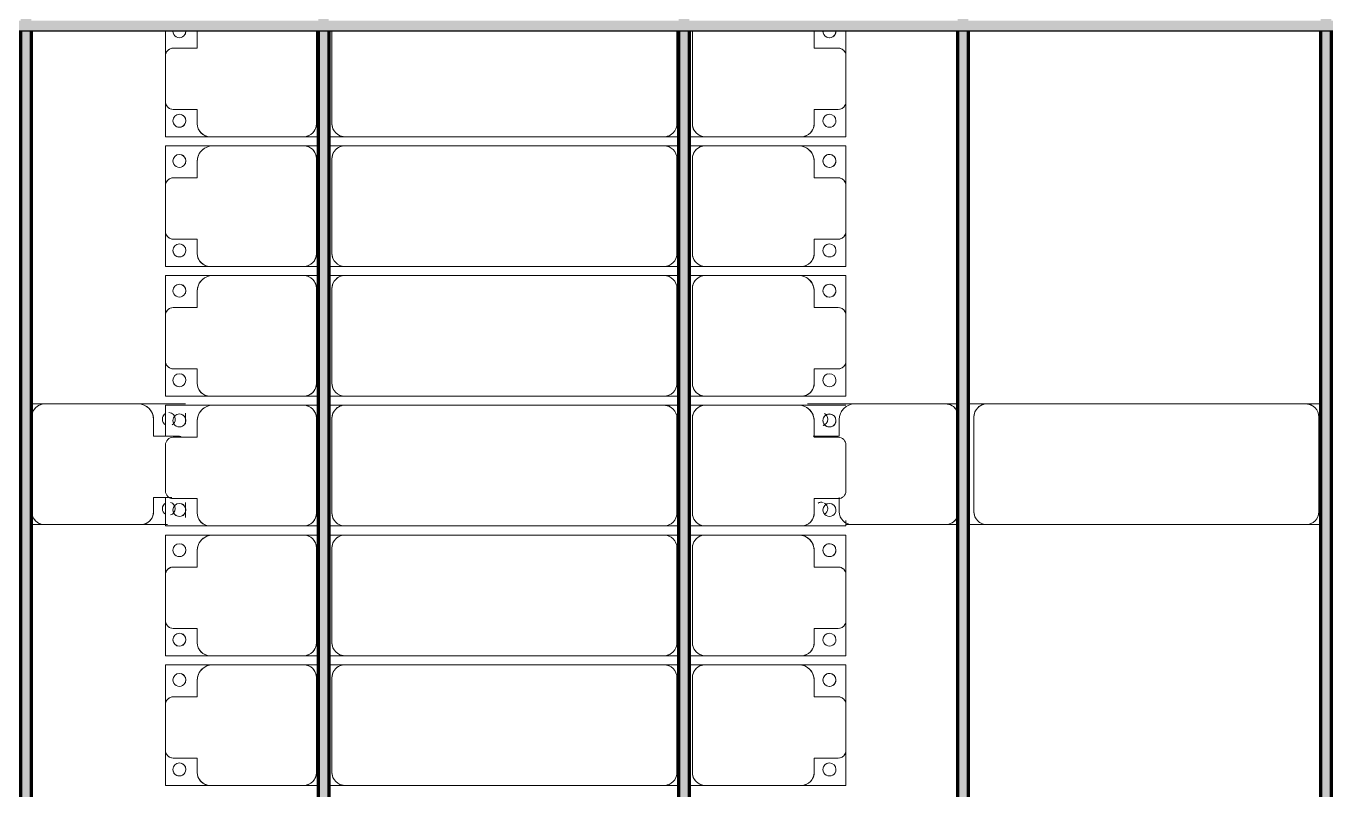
# Model space of a CAD drawing. Header units: millimetres. Extents: x -268744 to 115753, y -96240 to -10461.
# Drawn here: x -112759 to -107745, y -61571 to -58627 of the extents above; entities that cross this region are included whole.
import ezdxf

# ---------------------------------------------------------------- set-up
doc = ezdxf.new("R2010")
doc.units = ezdxf.units.MM
doc.layers.add('A-GENM', color=13, linetype='Continuous', lineweight=9)
doc.layers.add('S-BEAM', color=12, linetype='Continuous', lineweight=9)

# ---------------------------------------------------------------- blocks, each defined once
blk = doc.blocks.new('Dầm C52 - Hộp 40x60-V25-KHUNG KẾT CẤU BÈ PIN 1')
at = {"layer": 'S-BEAM', "lineweight": 25}
blk.add_hatch(color=4, dxfattribs=at).paths.add_polyline_path([(-145425.8, -20), (145811, -20), (145811, 20), (-145811, 20), (-145811, -20)])
at = {"layer": 'S-BEAM', "color": 4, "lineweight": 25}
blk.add_line((145811, -20), (-145811, -20), dxfattribs=at)
blk = doc.blocks.new('Dai phao do pin - DẢI PHAO ĐỠ PIN-V34-KHUNG KẾT CẤU BÈ PIN 1')
at = {"layer": 'A-GENM', "color": 7}
for p, q in [((68487.6, 241.6), (68539.7, 241.6)), ((68487.6, 241.6), (68539.7, 241.6)), ((68899.7, 241.6), (68539.7, 241.6)), ((68899.7, 241.6), (69082.2, 241.6)), ((69082.2, 241.6), (68899.7, 241.6)), ((69082.2, 205.8), (69082.2, 164.2)), ((69082.2, 164.2), (69082.2, 205.8)), ((68489.7, 191.6), (68489.7, -173.4)), ((68959.7, 118.2), (68959.7, 181.6)), ((69052.2, 118.2), (68959.7, 118.2)), ((68959.7, -173.4), (68959.7, -118.2)), ((68959.7, -118.2), (69030.6, -118.2)), ((69082.2, -137.5), (69082.2, -195.9)), ((69082.2, -195.9), (69082.2, -137.5)), ((68539.7, -223.4), (68487.6, -223.4)), ((68539.7, -223.4), (68487.6, -223.4)), ((68539.7, -223.4), (68909.7, -223.4)), ((69013.6, -223.4), (68909.7, -223.4)), ((68909.7, -223.4), (69013.6, -223.4))]:
    blk.add_line(p, q, dxfattribs=at)
for centre, radius, start, end in [((68539.7, 191.6), 50, 90, 180), ((68539.7, 191.6), 50, 105, 180), ((68899.7, 181.6), 60, 360, 90), ((68899.7, 181.6), 60, 360, 60), ((69018.6, 183.2), 25, 120, 180), ((69018.6, 183.2), 25, 120, 165), ((69018.6, 183.2), 25, 0, 90), ((69018.6, 183.2), 25, 0, 90), ((69018.6, 183.2), 25, 180, 240), ((69018.6, 183.2), 25, 180, 195), ((69018.6, 183.2), 25, 210, 240), ((69018.6, 183.2), 25, 300, 0), ((69018.6, 183.2), 25, 300, 0), ((69052.2, 88.2), 30, 60, 90), ((69018.6, -161.8), 25, 120, 180), ((69018.6, -161.8), 25, 120, 165), ((69018.6, -161.8), 25, 0, 75), ((69018.6, -161.8), 25, 0, 75), ((68539.7, -173.4), 50, 180, 270), ((68539.7, -173.4), 50, 180, 255), ((68909.7, -173.4), 50, 270, 360), ((68909.7, -173.4), 50, 285, 360), ((69018.6, -161.8), 25, 180, 240), ((69018.6, -161.8), 25, 180, 240), ((69018.6, -161.8), 25, 285, 0), ((69018.6, -161.8), 25, 285, 0)]:
    blk.add_arc(centre, radius, start, end, dxfattribs=at)
blk = doc.blocks.new('Dầm C52 - Dầm C52-102503-KHUNG KẾT CẤU BÈ PIN 1')
at = {"layer": 'S-BEAM', "lineweight": 140}
h = blk.add_hatch(color=1, dxfattribs=at)
h.paths.add_polyline_path([(-25480.9, 20), (-25480.9, -20), (-25440.9, -20), (-25440.9, 20)])
h.paths.add_polyline_path([(-25400.9, 20), (-25400.9, -20), (-19440.9, -20), (-19443, 20), (-24983.5, 20)])
h.paths.add_polyline_path([(-19400.9, 20), (-19400.9, -20), (-13440.9, -20), (-13440.9, 20), (-17596.2, 20)])
h.paths.add_polyline_path([(-13400.9, -20), (-7440.9, -20), (-7440.9, 20), (-13400.9, 20)])
h.paths.add_polyline_path([(-7400.9, -20), (-1440.9, -20), (-1440.9, 20), (-7400.9, 20)])
h.paths.add_polyline_path([(-1400.9, -20), (4559.1, -20), (4559.1, 20), (-1400.9, 20)])
h.paths.add_polyline_path([(4599.1, -20), (10559.1, -20), (10559.1, 20), (4599.1, 20)])
h.paths.add_polyline_path([(10599.1, 20), (10599.1, -20), (16559.1, -20), (16559.1, 20), (11952.8, 20)])
h.paths.add_polyline_path([(16599.1, -20), (22559.1, -20), (22559.1, 20), (16599.1, 20)])
h.paths.add_polyline_path([(22599.1, -20), (25259.1, -20), (25259.1, 20), (22599.1, 20)])
h.paths.add_polyline_path([(25299.1, -20), (25441.8, -20), (25441.8, 20), (25299.1, 20)])
at = {"layer": 'S-BEAM', "color": 1, "lineweight": 140}
for p, q in [((-19400.9, 20), (-13440.9, 20)), ((-13440.9, -20), (-19400.9, -20))]:
    blk.add_line(p, q, dxfattribs=at)
blk = doc.blocks.new('Dầm C52 - Dầm C52-102502-KHUNG KẾT CẤU BÈ PIN 1')
at = {"layer": 'S-BEAM', "lineweight": 140}
h = blk.add_hatch(color=1, dxfattribs=at)
h.paths.add_polyline_path([(-25480.9, 20), (-25480.9, -20), (-25440.9, -20), (-25440.9, 20)])
h.paths.add_polyline_path([(-25400.9, 20), (-25400.9, -20), (-19440.9, -20), (-19443, 20), (-24983.5, 20)])
h.paths.add_polyline_path([(-19400.9, 20), (-19400.9, -20), (-13440.9, -20), (-13440.9, 20), (-18981.3, 20)])
h.paths.add_polyline_path([(-13400.9, -20), (-7440.9, -20), (-7440.9, 20), (-13400.9, 20)])
h.paths.add_polyline_path([(-7400.9, -20), (-1440.9, -20), (-1440.9, 20), (-7400.9, 20)])
h.paths.add_polyline_path([(-1400.9, -20), (4559.1, -20), (4559.1, 20), (-1400.9, 20)])
h.paths.add_polyline_path([(4599.1, 20), (4599.1, -20), (10559.1, -20), (10559.1, 20), (5027.2, 20)])
h.paths.add_polyline_path([(10599.1, -20), (16559.1, -20), (16559.1, 20), (10599.1, 20)])
h.paths.add_polyline_path([(16599.1, 20), (16599.1, -20), (22559.1, -20), (22559.1, 20), (17031.5, 20)])
h.paths.add_polyline_path([(22599.1, -20), (25259.1, -20), (25259.1, 20), (22599.1, 20)])
h.paths.add_polyline_path([(25299.1, -20), (25480.9, -20), (25480.9, 20), (25299.1, 20)])
at = {"layer": 'S-BEAM', "color": 1, "lineweight": 140}
for p, q in [((-19400.9, 20), (-13440.9, 20)), ((-13440.9, -20), (-19400.9, -20))]:
    blk.add_line(p, q, dxfattribs=at)
blk = doc.blocks.new('Dai phao do pin - DẢI PHAO ĐỠ PIN-V59-KHUNG KẾT CẤU BÈ PIN 1')
at = {"layer": 'A-GENM', "color": 7}
for p, q in [((-1312.2, 241.6), (-1129.7, 241.6)), ((-1129.7, 241.6), (-1312.2, 241.6)), ((-779.7, 241.6), (-1129.7, 241.6)), ((-779.7, 241.6), (-732.4, 241.6)), ((-779.7, 241.6), (-732.4, 241.6)), ((-692.4, 241.6), (-620.3, 241.6)), ((-692.4, 241.6), (-620.3, 241.6)), ((610.3, 241.6), (-620.3, 241.6)), ((610.3, 241.6), (667.6, 241.6)), ((610.3, 241.6), (667.6, 241.6)), ((-1189.7, 181.6), (-1189.7, 118.2)), ((-670.3, 191.6), (-670.3, -173.4)), ((660.3, -173.4), (660.3, 191.6)), ((-1189.7, 118.2), (-1282.2, 118.2)), ((-1189.7, -119.2), (-1189.7, -173.4)), ((-1139.7, -223.4), (-1164.4, -223.4)), ((-1164.4, -223.4), (-1139.7, -223.4)), ((-1139.7, -223.4), (-779.7, -223.4)), ((-732.4, -223.4), (-779.7, -223.4)), ((-732.4, -223.4), (-779.7, -223.4)), ((-620.3, -223.4), (-692.4, -223.4)), ((-620.3, -223.4), (-692.4, -223.4)), ((-620.3, -223.4), (610.3, -223.4)), ((667.6, -223.4), (610.3, -223.4)), ((667.6, -223.4), (610.3, -223.4))]:
    blk.add_line(p, q, dxfattribs=at)
for centre, radius, start, end in [((-1258.6, 183.2), 25, 0, 60), ((-1258.6, 183.2), 25, 0, 60), ((-1129.7, 181.6), 60, 90, 180), ((-1129.7, 181.6), 60, 135, 150), ((-779.7, 191.6), 50, 30, 90), ((-779.7, 191.6), 50, 30, 75), ((-620.3, 191.6), 50, 90, 180), ((-620.3, 191.6), 50, 150, 180), ((-620.3, 191.6), 50, 105, 135), ((610.3, 191.6), 50, 360, 90), ((610.3, 191.6), 50, 60, 90), ((610.3, 191.6), 50, 15, 30), ((-1258.6, 183.2), 25, 285, 0), ((-1258.6, 183.2), 25, 285, 300), ((-1258.6, 183.2), 25, 330, 360), ((-1282.2, 88.2), 30, 90, 105), ((-1258.6, -161.8), 25, 75, 120), ((-1258.6, -161.8), 25, 90, 120), ((-1258.6, -161.8), 25, 0, 60), ((-1258.6, -161.8), 25, 0, 60), ((-1258.6, -161.8), 25, 300, 0), ((-1258.6, -161.8), 25, 300, 360), ((-1139.7, -173.4), 50, 180, 270), ((-779.7, -173.4), 50, 270, 330), ((-779.7, -173.4), 50, 285, 330), ((-620.3, -173.4), 50, 180, 270), ((-620.3, -173.4), 50, 180, 210), ((610.3, -173.4), 50, 270, 360), ((610.3, -173.4), 50, 330, 360), ((-1139.7, -173.4), 50, 240, 255), ((-620.3, -173.4), 50, 240, 270), ((610.3, -173.4), 50, 285, 300)]:
    blk.add_arc(centre, radius, start, end, dxfattribs=at)
blk = doc.blocks.new('Dải phao đi lại kèm đỡ invester - DẢI PHAO ĐI LẠI-V76-KHUNG KẾT CẤU BÈ PIN 1')
at = {"layer": 'A-GENM', "color": 7}
for p, q in [((38316.8, 1312.2), (38411.8, 1312.2)), ((38411.8, 1312.2), (38316.8, 1312.2)), ((38588.2, 1312.2), (38411.8, 1312.2)), ((38588.2, 1312.2), (38723.4, 1312.2)), ((38723.4, 1312.2), (38588.2, 1312.2)), ((38723.4, 1312.2), (38723.4, 1139.7)), ((38723.4, 1139.7), (38723.4, 1312.2)), ((38758.4, 1312.2), (38911.8, 1312.2)), ((38758.4, 1129.7), (38758.4, 1312.2)), ((38758.4, 1312.2), (38758.4, 1129.7)), ((38911.8, 1312.2), (38758.4, 1312.2)), ((39088.2, 1312.2), (38911.8, 1312.2)), ((39088.2, 1312.2), (39223.4, 1312.2)), ((39223.4, 1312.2), (39088.2, 1312.2)), ((39223.4, 1312.2), (39223.4, 1139.7)), ((39223.4, 1139.7), (39223.4, 1312.2)), ((39258.4, 1312.2), (39411.8, 1312.2)), ((39258.4, 1129.7), (39258.4, 1312.2)), ((39258.4, 1312.2), (39258.4, 1129.7)), ((39411.8, 1312.2), (39258.4, 1312.2)), ((39588.2, 1312.2), (39411.8, 1312.2)), ((39588.2, 1312.2), (39723.4, 1312.2)), ((39723.4, 1312.2), (39588.2, 1312.2)), ((39723.4, 1312.2), (39723.4, 1139.7)), ((39723.4, 1139.7), (39723.4, 1312.2)), ((39758.4, 1129.7), (39758.4, 1312.2)), ((39758.4, 1312.2), (39758.4, 1129.7)), ((40088.2, 1312.2), (39911.8, 1312.2)), ((40202.2, 1312.2), (40223.4, 1312.2)), ((40223.4, 1312.2), (40202.2, 1312.2)), ((40223.4, 1312.2), (40223.4, 1139.7)), ((40223.4, 1139.7), (40223.4, 1312.2)), ((40258.4, 1312.2), (40411.8, 1312.2)), ((40258.4, 1129.7), (40258.4, 1312.2)), ((40258.4, 1312.2), (40258.4, 1129.7)), ((40411.8, 1312.2), (40258.4, 1312.2)), ((40588.2, 1312.2), (40411.8, 1312.2)), ((40588.2, 1312.2), (40723.4, 1312.2)), ((40723.4, 1312.2), (40588.2, 1312.2)), ((40723.4, 1312.2), (40723.4, 1139.7)), ((40723.4, 1139.7), (40723.4, 1312.2)), ((40758.4, 1312.2), (40911.8, 1312.2)), ((40758.4, 1129.7), (40758.4, 1312.2)), ((40758.4, 1312.2), (40758.4, 1129.7)), ((40911.8, 1312.2), (40758.4, 1312.2)), ((41088.2, 1312.2), (40911.8, 1312.2)), ((41088.2, 1312.2), (41223.4, 1312.2)), ((41223.4, 1312.2), (41088.2, 1312.2)), ((41223.4, 1312.2), (41223.4, 1139.7)), ((41223.4, 1139.7), (41223.4, 1312.2)), ((38381.8, 1282.2), (38381.8, 1189.7)), ((38618.2, 1189.7), (38618.2, 1282.2)), ((38881.8, 1282.2), (38881.8, 1189.7)), ((39118.2, 1189.7), (39118.2, 1282.2)), ((39381.8, 1282.2), (39381.8, 1189.7)), ((39618.2, 1189.7), (39618.2, 1282.2)), ((39881.8, 1282.2), (39881.8, 1189.7)), ((40118.2, 1189.7), (40118.2, 1282.2)), ((40381.8, 1282.2), (40381.8, 1189.7)), ((40618.2, 1189.7), (40618.2, 1282.2)), ((40881.8, 1282.2), (40881.8, 1189.7)), ((41118.2, 1189.7), (41118.2, 1282.2)), ((38381.8, 1189.7), (38318.4, 1189.7)), ((38673.4, 1189.7), (38618.2, 1189.7)), ((38881.8, 1189.7), (38818.4, 1189.7)), ((39173.4, 1189.7), (39118.2, 1189.7)), ((39381.8, 1189.7), (39318.4, 1189.7)), ((39673.4, 1189.7), (39618.2, 1189.7)), ((39881.8, 1189.7), (39818.4, 1189.7)), ((40173.4, 1189.7), (40118.2, 1189.7)), ((40381.8, 1189.7), (40318.4, 1189.7)), ((40673.4, 1189.7), (40618.2, 1189.7)), ((40881.8, 1189.7), (40818.4, 1189.7)), ((41173.4, 1189.7), (41118.2, 1189.7)), ((38723.4, 769.7), (38723.4, 1139.7)), ((38758.4, 1129.7), (38758.4, 769.7)), ((39223.4, 769.7), (39223.4, 1139.7)), ((39258.4, 1129.7), (39258.4, 769.7)), ((39723.4, 769.7), (39723.4, 1139.7)), ((39758.4, 1129.7), (39758.4, 769.7)), ((40223.4, 769.7), (40223.4, 1139.7)), ((40258.4, 1129.7), (40258.4, 769.7)), ((40723.4, 769.7), (40723.4, 1139.7)), ((40758.4, 1129.7), (40758.4, 769.7)), ((41223.4, 769.7), (41223.4, 1139.7)), ((38723.4, 769.7), (38723.4, 707.6)), ((38723.4, 769.7), (38723.4, 707.6)), ((38758.4, 707.6), (38758.4, 769.7)), ((38758.4, 707.6), (38758.4, 769.7)), ((39223.4, 769.7), (39223.4, 707.6)), ((39223.4, 769.7), (39223.4, 707.6)), ((39258.4, 707.6), (39258.4, 769.7)), ((39258.4, 707.6), (39258.4, 769.7)), ((39723.4, 769.7), (39723.4, 707.6)), ((39723.4, 769.7), (39723.4, 707.6)), ((39758.4, 707.6), (39758.4, 769.7)), ((39758.4, 707.6), (39758.4, 769.7)), ((40223.4, 769.7), (40223.4, 707.6)), ((40223.4, 769.7), (40223.4, 707.6)), ((40258.4, 707.6), (40258.4, 769.7)), ((40258.4, 707.6), (40258.4, 769.7)), ((40723.4, 769.7), (40723.4, 707.6)), ((40723.4, 769.7), (40723.4, 707.6)), ((40758.4, 707.6), (40758.4, 769.7)), ((40758.4, 707.6), (40758.4, 769.7)), ((41223.4, 769.7), (41223.4, 707.6)), ((41223.4, 769.7), (41223.4, 707.6)), ((38316.8, 719.7), (38673.4, 719.7)), ((38808.4, 719.7), (39173.4, 719.7)), ((39308.4, 719.7), (39673.4, 719.7)), ((39808.4, 719.7), (40173.4, 719.7)), ((40308.4, 719.7), (40673.4, 719.7)), ((40808.4, 719.7), (41173.4, 719.7)), ((38673.4, 660.3), (38316.8, 660.3)), ((38723.4, 667.6), (38723.4, 610.3)), ((38723.4, 667.6), (38723.4, 610.3)), ((38758.4, 610.3), (38758.4, 667.6)), ((38758.4, 610.3), (38758.4, 667.6)), ((39173.4, 660.3), (38808.4, 660.3)), ((39223.4, 667.6), (39223.4, 610.3)), ((39223.4, 667.6), (39223.4, 610.3)), ((39258.4, 610.3), (39258.4, 667.6)), ((39258.4, 610.3), (39258.4, 667.6)), ((39673.4, 660.3), (39308.4, 660.3)), ((39723.4, 667.6), (39723.4, 610.3)), ((39723.4, 667.6), (39723.4, 610.3)), ((39758.4, 610.3), (39758.4, 667.6)), ((39758.4, 610.3), (39758.4, 667.6)), ((40173.4, 660.3), (39808.4, 660.3)), ((40223.4, 667.6), (40223.4, 610.3)), ((40223.4, 667.6), (40223.4, 610.3)), ((40258.4, 610.3), (40258.4, 667.6)), ((40258.4, 610.3), (40258.4, 667.6)), ((40673.4, 660.3), (40308.4, 660.3)), ((40723.4, 667.6), (40723.4, 610.3)), ((40723.4, 667.6), (40723.4, 610.3)), ((40758.4, 610.3), (40758.4, 667.6)), ((40758.4, 610.3), (40758.4, 667.6)), ((41173.4, 660.3), (40808.4, 660.3)), ((41223.4, 667.6), (41223.4, 610.3)), ((41223.4, 667.6), (41223.4, 610.3)), ((38723.4, -620.3), (38723.4, 610.3)), ((38758.4, 610.3), (38758.4, -620.3)), ((39223.4, -620.3), (39223.4, 610.3)), ((39258.4, 610.3), (39258.4, -620.3)), ((39723.4, -620.3), (39723.4, 610.3)), ((39758.4, 610.3), (39758.4, -620.3)), ((40223.4, -620.3), (40223.4, 610.3)), ((40258.4, 610.3), (40258.4, -620.3)), ((40723.4, -620.3), (40723.4, 610.3)), ((40758.4, 610.3), (40758.4, -620.3)), ((41223.4, -620.3), (41223.4, 610.3)), ((38723.4, -620.3), (38723.4, -682.4)), ((38723.4, -620.3), (38723.4, -682.4)), ((38758.4, -682.4), (38758.4, -620.3)), ((38758.4, -682.4), (38758.4, -620.3)), ((39223.4, -620.3), (39223.4, -682.4)), ((39223.4, -620.3), (39223.4, -682.4)), ((39258.4, -682.4), (39258.4, -620.3)), ((39258.4, -682.4), (39258.4, -620.3)), ((39723.4, -620.3), (39723.4, -682.4)), ((39723.4, -620.3), (39723.4, -682.4)), ((39758.4, -682.4), (39758.4, -620.3)), ((39758.4, -682.4), (39758.4, -620.3)), ((40223.4, -620.3), (40223.4, -682.4)), ((40223.4, -620.3), (40223.4, -682.4)), ((40258.4, -682.4), (40258.4, -620.3)), ((40258.4, -682.4), (40258.4, -620.3)), ((40723.4, -620.3), (40723.4, -682.4)), ((40723.4, -620.3), (40723.4, -682.4)), ((40758.4, -682.4), (40758.4, -620.3)), ((40758.4, -682.4), (40758.4, -620.3)), ((41223.4, -620.3), (41223.4, -682.4)), ((41223.4, -620.3), (41223.4, -682.4)), ((38316.8, -670.3), (38673.4, -670.3)), ((38808.4, -670.3), (39173.4, -670.3)), ((39308.4, -670.3), (39673.4, -670.3)), ((39808.4, -670.3), (40173.4, -670.3)), ((40308.4, -670.3), (40673.4, -670.3)), ((40808.4, -670.3), (41173.4, -670.3)), ((38673.4, -729.7), (38316.8, -729.7)), ((38723.4, -722.4), (38723.4, -779.7)), ((38723.4, -722.4), (38723.4, -779.7)), ((38758.4, -779.7), (38758.4, -722.4)), ((38758.4, -779.7), (38758.4, -722.4)), ((39173.4, -729.7), (38808.4, -729.7)), ((39223.4, -722.4), (39223.4, -779.7)), ((39223.4, -722.4), (39223.4, -779.7)), ((39258.4, -779.7), (39258.4, -722.4)), ((39258.4, -779.7), (39258.4, -722.4)), ((39673.4, -729.7), (39308.4, -729.7)), ((39723.4, -722.4), (39723.4, -779.7)), ((39723.4, -722.4), (39723.4, -779.7)), ((39758.4, -779.7), (39758.4, -722.4)), ((39758.4, -779.7), (39758.4, -722.4)), ((40173.4, -729.7), (39808.4, -729.7)), ((40223.4, -722.4), (40223.4, -779.7)), ((40223.4, -722.4), (40223.4, -779.7)), ((40258.4, -779.7), (40258.4, -722.4)), ((40258.4, -779.7), (40258.4, -722.4)), ((40673.4, -729.7), (40308.4, -729.7)), ((40723.4, -722.4), (40723.4, -779.7)), ((40723.4, -722.4), (40723.4, -779.7)), ((40758.4, -779.7), (40758.4, -722.4)), ((40758.4, -779.7), (40758.4, -722.4)), ((41173.4, -729.7), (40808.4, -729.7)), ((41223.4, -722.4), (41223.4, -779.7)), ((41223.4, -722.4), (41223.4, -779.7)), ((38723.4, -1139.7), (38723.4, -779.7)), ((38758.4, -779.7), (38758.4, -1129.7)), ((39223.4, -1139.7), (39223.4, -779.7)), ((39258.4, -779.7), (39258.4, -1129.7)), ((39723.4, -1139.7), (39723.4, -779.7)), ((39758.4, -779.7), (39758.4, -1129.7)), ((40223.4, -1139.7), (40223.4, -779.7)), ((40258.4, -779.7), (40258.4, -1129.7)), ((40723.4, -1139.7), (40723.4, -779.7)), ((40758.4, -779.7), (40758.4, -1129.7)), ((41223.4, -1139.7), (41223.4, -779.7)), ((38723.4, -1139.7), (38723.4, -1312.2)), ((38723.4, -1312.2), (38723.4, -1139.7)), ((38758.4, -1312.2), (38758.4, -1129.7)), ((38758.4, -1129.7), (38758.4, -1312.2)), ((39223.4, -1139.7), (39223.4, -1312.2)), ((39223.4, -1312.2), (39223.4, -1139.7)), ((39258.4, -1312.2), (39258.4, -1129.7)), ((39258.4, -1129.7), (39258.4, -1312.2)), ((39723.4, -1139.7), (39723.4, -1312.2)), ((39723.4, -1312.2), (39723.4, -1139.7)), ((39758.4, -1312.2), (39758.4, -1129.7)), ((39758.4, -1129.7), (39758.4, -1312.2)), ((40223.4, -1139.7), (40223.4, -1312.2)), ((40223.4, -1312.2), (40223.4, -1139.7)), ((40258.4, -1312.2), (40258.4, -1129.7)), ((40258.4, -1129.7), (40258.4, -1312.2)), ((40723.4, -1139.7), (40723.4, -1312.2)), ((40723.4, -1312.2), (40723.4, -1139.7)), ((40758.4, -1312.2), (40758.4, -1129.7)), ((40758.4, -1129.7), (40758.4, -1312.2)), ((41223.4, -1139.7), (41223.4, -1312.2)), ((41223.4, -1312.2), (41223.4, -1139.7)), ((38318.4, -1189.7), (38381.8, -1189.7)), ((38381.8, -1189.7), (38381.8, -1282.2)), ((38618.2, -1282.2), (38618.2, -1189.7)), ((38618.2, -1189.7), (38673.4, -1189.7)), ((38818.4, -1189.7), (38881.8, -1189.7)), ((38881.8, -1189.7), (38881.8, -1282.2)), ((39118.2, -1282.2), (39118.2, -1189.7)), ((39118.2, -1189.7), (39173.4, -1189.7)), ((39318.4, -1189.7), (39381.8, -1189.7)), ((39381.8, -1189.7), (39381.8, -1282.2)), ((39618.2, -1282.2), (39618.2, -1189.7)), ((39618.2, -1189.7), (39673.4, -1189.7)), ((39818.4, -1189.7), (39881.8, -1189.7)), ((39881.8, -1189.7), (39881.8, -1282.2)), ((40118.2, -1282.2), (40118.2, -1189.7)), ((40118.2, -1189.7), (40173.4, -1189.7)), ((40318.4, -1189.7), (40381.8, -1189.7)), ((40381.8, -1189.7), (40381.8, -1282.2)), ((40618.2, -1282.2), (40618.2, -1189.7)), ((40618.2, -1189.7), (40673.4, -1189.7)), ((40818.4, -1189.7), (40881.8, -1189.7)), ((40881.8, -1189.7), (40881.8, -1282.2)), ((41118.2, -1282.2), (41118.2, -1189.7)), ((41118.2, -1189.7), (41173.4, -1189.7)), ((38411.8, -1312.2), (38316.8, -1312.2)), ((38316.8, -1312.2), (38411.8, -1312.2)), ((38411.8, -1312.2), (38588.2, -1312.2)), ((38723.4, -1312.2), (38588.2, -1312.2)), ((38588.2, -1312.2), (38723.4, -1312.2)), ((38911.8, -1312.2), (38758.4, -1312.2)), ((38758.4, -1312.2), (38911.8, -1312.2)), ((38911.8, -1312.2), (39088.2, -1312.2)), ((39223.4, -1312.2), (39088.2, -1312.2)), ((39088.2, -1312.2), (39223.4, -1312.2)), ((39411.8, -1312.2), (39258.4, -1312.2)), ((39258.4, -1312.2), (39411.8, -1312.2)), ((39411.8, -1312.2), (39588.2, -1312.2)), ((39723.4, -1312.2), (39588.2, -1312.2)), ((39588.2, -1312.2), (39723.4, -1312.2)), ((39876.8, -1312.2), (39758.4, -1312.2)), ((39758.4, -1312.2), (39876.8, -1312.2)), ((39911.8, -1312.2), (40088.2, -1312.2)), ((40223.4, -1312.2), (40113.2, -1312.2)), ((40113.2, -1312.2), (40223.4, -1312.2)), ((40411.8, -1312.2), (40258.4, -1312.2)), ((40258.4, -1312.2), (40411.8, -1312.2)), ((40411.8, -1312.2), (40588.2, -1312.2)), ((40723.4, -1312.2), (40588.2, -1312.2)), ((40588.2, -1312.2), (40723.4, -1312.2)), ((40911.8, -1312.2), (40758.4, -1312.2)), ((40758.4, -1312.2), (40911.8, -1312.2)), ((40911.8, -1312.2), (41088.2, -1312.2)), ((41223.4, -1312.2), (41088.2, -1312.2)), ((41088.2, -1312.2), (41223.4, -1312.2))]:
    blk.add_line(p, q, dxfattribs=at)
for centre, radius, start, end in [((38411.8, 1282.2), 30, 90, 180), ((38411.8, 1282.2), 30, 105, 165), ((38588.2, 1282.2), 30, 0, 90), ((38588.2, 1282.2), 30, 60, 75), ((38588.2, 1282.2), 30, 15, 75), ((38588.2, 1282.2), 30, 60, 75), ((38911.8, 1282.2), 30, 90, 180), ((38911.8, 1282.2), 30, 105, 165), ((39088.2, 1282.2), 30, 360, 90), ((39088.2, 1282.2), 30, 60, 75), ((39088.2, 1282.2), 30, 15, 75), ((39088.2, 1282.2), 30, 60, 75), ((39411.8, 1282.2), 30, 90, 180), ((39411.8, 1282.2), 30, 105, 165), ((39588.2, 1282.2), 30, 360, 90), ((39588.2, 1282.2), 30, 60, 75), ((39588.2, 1282.2), 30, 15, 75), ((39588.2, 1282.2), 30, 60, 75), ((39911.8, 1282.2), 30, 90, 180), ((40088.2, 1282.2), 30, 0, 90), ((40411.8, 1282.2), 30, 90, 180), ((40411.8, 1282.2), 30, 105, 165), ((40588.2, 1282.2), 30, 0, 90), ((40588.2, 1282.2), 30, 60, 75), ((40588.2, 1282.2), 30, 15, 75), ((40588.2, 1282.2), 30, 60, 75), ((40911.8, 1282.2), 30, 90, 180), ((40911.8, 1282.2), 30, 105, 165), ((41088.2, 1282.2), 30, 0, 90), ((41088.2, 1282.2), 30, 60, 75), ((41088.2, 1282.2), 30, 15, 75), ((41088.2, 1282.2), 30, 60, 75), ((38316.8, 1248.6), 25, 270, 90), ((38316.8, 1248.6), 25, 90, 90.1124), ((38316.8, 1248.6), 25, 300, 90), ((38411.8, 1282.2), 30, 135, 165), ((38411.8, 1282.2), 30, 135, 165), ((38588.2, 1282.2), 30, 15, 30), ((38588.2, 1282.2), 30, 15, 30), ((38661.8, 1248.6), 25, 90, 270), ((38661.8, 1248.6), 25, 90, 180), ((38661.8, 1248.6), 25, 270, 90), ((38661.8, 1248.6), 25, 270, 90), ((38816.8, 1248.6), 25, 90, 270), ((38816.8, 1248.6), 25, 90, 255), ((38816.8, 1248.6), 25, 270, 90), ((38816.8, 1248.6), 25, 300, 90), ((38911.8, 1282.2), 30, 135, 165), ((38911.8, 1282.2), 30, 135, 165), ((39088.2, 1282.2), 30, 15, 30), ((39088.2, 1282.2), 30, 15, 30), ((39161.8, 1248.6), 25, 90, 270), ((39161.8, 1248.6), 25, 90, 180), ((39161.8, 1248.6), 25, 270, 90), ((39161.8, 1248.6), 25, 270, 90), ((39316.8, 1248.6), 25, 90, 270), ((39316.8, 1248.6), 25, 90, 255), ((39316.8, 1248.6), 25, 270, 90), ((39316.8, 1248.6), 25, 300, 90), ((39411.8, 1282.2), 30, 135, 165), ((39411.8, 1282.2), 30, 135, 165), ((39588.2, 1282.2), 30, 15, 30), ((39588.2, 1282.2), 30, 15, 30), ((39661.8, 1248.6), 25, 90, 270), ((39661.8, 1248.6), 25, 90, 180), ((39661.8, 1248.6), 25, 270, 90), ((39661.8, 1248.6), 25, 270, 90), ((39816.8, 1248.6), 25, 90, 270), ((39816.8, 1248.6), 25, 90, 255), ((39816.8, 1248.6), 25, 270, 90), ((39816.8, 1248.6), 25, 300, 90), ((40161.8, 1248.6), 25, 90, 270), ((40161.8, 1248.6), 25, 90, 180), ((40161.8, 1248.6), 25, 270, 90), ((40161.8, 1248.6), 25, 270, 90), ((40316.8, 1248.6), 25, 90, 270), ((40316.8, 1248.6), 25, 90, 255), ((40316.8, 1248.6), 25, 270, 90), ((40316.8, 1248.6), 25, 300, 90), ((40411.8, 1282.2), 30, 135, 165), ((40411.8, 1282.2), 30, 135, 165), ((40588.2, 1282.2), 30, 15, 30), ((40588.2, 1282.2), 30, 15, 30), ((40661.8, 1248.6), 25, 90, 270), ((40661.8, 1248.6), 25, 90, 180), ((40661.8, 1248.6), 25, 270, 90), ((40661.8, 1248.6), 25, 270, 90), ((40816.8, 1248.6), 25, 90, 270), ((40816.8, 1248.6), 25, 90, 255), ((40816.8, 1248.6), 25, 270, 90), ((40816.8, 1248.6), 25, 300, 90), ((40911.8, 1282.2), 30, 135, 165), ((40911.8, 1282.2), 30, 135, 165), ((41088.2, 1282.2), 30, 15, 30), ((41088.2, 1282.2), 30, 15, 30), ((41161.8, 1248.6), 25, 90, 270), ((41161.8, 1248.6), 25, 90, 180), ((41161.8, 1248.6), 25, 270, 90), ((41161.8, 1248.6), 25, 270, 90), ((38316.8, 1248.6), 25, 270, 285), ((38316.8, 1248.6), 25, 269.8876, 270), ((38316.8, 1248.6), 25, 269.8876, 270), ((38661.8, 1248.6), 25, 195, 255), ((38816.8, 1248.6), 25, 270, 285), ((39161.8, 1248.6), 25, 195, 255), ((39316.8, 1248.6), 25, 270, 285), ((39661.8, 1248.6), 25, 195, 255), ((39816.8, 1248.6), 25, 270, 285), ((40161.8, 1248.6), 25, 195, 255), ((40316.8, 1248.6), 25, 270, 285), ((40661.8, 1248.6), 25, 195, 255), ((40816.8, 1248.6), 25, 270, 285), ((41161.8, 1248.6), 25, 195, 255), ((38318.4, 1129.7), 60, 90, 91.5899), ((38673.4, 1139.7), 50, 360, 90), ((38673.4, 1139.7), 50, 15, 90), ((38818.4, 1129.7), 60, 90, 180), ((38818.4, 1129.7), 60, 90, 150), ((39173.4, 1139.7), 50, 0, 90), ((39173.4, 1139.7), 50, 15, 90), ((39318.4, 1129.7), 60, 90, 180), ((39318.4, 1129.7), 60, 90, 150), ((39673.4, 1139.7), 50, 360, 90), ((39673.4, 1139.7), 50, 15, 90), ((39818.4, 1129.7), 60, 90, 180), ((39818.4, 1129.7), 60, 90, 150), ((40173.4, 1139.7), 50, 360, 90), ((40173.4, 1139.7), 50, 15, 90), ((40318.4, 1129.7), 60, 90, 180), ((40318.4, 1129.7), 60, 90, 150), ((40673.4, 1139.7), 50, 360, 90), ((40673.4, 1139.7), 50, 15, 90), ((40818.4, 1129.7), 60, 90, 180), ((40818.4, 1129.7), 60, 90, 150), ((41173.4, 1139.7), 50, 0, 90), ((41173.4, 1139.7), 50, 15, 90), ((38673.4, 769.7), 50, 270, 0), ((38673.4, 769.7), 50, 270, 345), ((38808.4, 769.7), 50, 180, 270), ((38808.4, 769.7), 50, 195, 270), ((39173.4, 769.7), 50, 270, 360), ((39173.4, 769.7), 50, 270, 345), ((39308.4, 769.7), 50, 180, 270), ((39308.4, 769.7), 50, 195, 270), ((39673.4, 769.7), 50, 270, 360), ((39673.4, 769.7), 50, 270, 345), ((39808.4, 769.7), 50, 180, 270), ((39808.4, 769.7), 50, 195, 270), ((40173.4, 769.7), 50, 270, 360), ((40173.4, 769.7), 50, 270, 345), ((40308.4, 769.7), 50, 180, 270), ((40308.4, 769.7), 50, 195, 270), ((40673.4, 769.7), 50, 270, 360), ((40673.4, 769.7), 50, 270, 345), ((40808.4, 769.7), 50, 180, 270), ((40808.4, 769.7), 50, 195, 270), ((41173.4, 769.7), 50, 270, 0), ((41173.4, 769.7), 50, 270, 345), ((38673.4, 610.3), 50, 0, 90), ((38673.4, 610.3), 50, 60, 90), ((38808.4, 610.3), 50, 90, 180), ((38808.4, 610.3), 50, 105, 120), ((39173.4, 610.3), 50, 0, 90), ((39173.4, 610.3), 50, 60, 90), ((39308.4, 610.3), 50, 90, 180), ((39308.4, 610.3), 50, 105, 120), ((39673.4, 610.3), 50, 360, 90), ((39673.4, 610.3), 50, 60, 90), ((39808.4, 610.3), 50, 90, 180), ((39808.4, 610.3), 50, 105, 120), ((40173.4, 610.3), 50, 360, 90), ((40173.4, 610.3), 50, 60, 90), ((40308.4, 610.3), 50, 90, 180), ((40308.4, 610.3), 50, 105, 120), ((40673.4, 610.3), 50, 360, 90), ((40673.4, 610.3), 50, 60, 90), ((40808.4, 610.3), 50, 90, 180), ((40808.4, 610.3), 50, 105, 120), ((41173.4, 610.3), 50, 0, 90), ((41173.4, 610.3), 50, 60, 90), ((38673.4, 610.3), 50, 15, 30), ((38808.4, 610.3), 50, 150, 180), ((39173.4, 610.3), 50, 15, 30), ((39308.4, 610.3), 50, 150, 180), ((39673.4, 610.3), 50, 15, 30), ((39808.4, 610.3), 50, 150, 180), ((40173.4, 610.3), 50, 15, 30), ((40308.4, 610.3), 50, 150, 180), ((40673.4, 610.3), 50, 15, 30), ((40808.4, 610.3), 50, 150, 180), ((41173.4, 610.3), 50, 15, 30), ((38673.4, -620.3), 50, 270, 0), ((38673.4, -620.3), 50, 330, 0), ((38808.4, -620.3), 50, 180, 270), ((38808.4, -620.3), 50, 195, 225), ((39173.4, -620.3), 50, 270, 360), ((39173.4, -620.3), 50, 330, 360), ((39308.4, -620.3), 50, 180, 270), ((39308.4, -620.3), 50, 195, 225), ((39673.4, -620.3), 50, 270, 360), ((39673.4, -620.3), 50, 330, 360), ((39808.4, -620.3), 50, 180, 270), ((39808.4, -620.3), 50, 195, 225), ((40173.4, -620.3), 50, 270, 360), ((40173.4, -620.3), 50, 330, 0), ((40308.4, -620.3), 50, 180, 270), ((40308.4, -620.3), 50, 195, 225), ((40673.4, -620.3), 50, 270, 0), ((40673.4, -620.3), 50, 330, 0), ((40808.4, -620.3), 50, 180, 270), ((40808.4, -620.3), 50, 195, 225), ((41173.4, -620.3), 50, 270, 0), ((41173.4, -620.3), 50, 330, 0), ((38673.4, -620.3), 50, 270, 300), ((38808.4, -620.3), 50, 240, 270), ((39173.4, -620.3), 50, 270, 300), ((39308.4, -620.3), 50, 240, 270), ((39673.4, -620.3), 50, 270, 300), ((39808.4, -620.3), 50, 240, 270), ((40173.4, -620.3), 50, 270, 300), ((40308.4, -620.3), 50, 240, 270), ((40673.4, -620.3), 50, 270, 300), ((40808.4, -620.3), 50, 240, 270), ((41173.4, -620.3), 50, 270, 300), ((38673.4, -779.7), 50, 360, 90), ((38673.4, -779.7), 50, 15, 90), ((38808.4, -779.7), 50, 90, 180), ((38808.4, -779.7), 50, 90, 165), ((39173.4, -779.7), 50, 360, 90), ((39173.4, -779.7), 50, 15, 90), ((39308.4, -779.7), 50, 90, 180), ((39308.4, -779.7), 50, 90, 165), ((39673.4, -779.7), 50, 360, 90), ((39673.4, -779.7), 50, 15, 90), ((39808.4, -779.7), 50, 90, 180), ((39808.4, -779.7), 50, 90, 165), ((40173.4, -779.7), 50, 360, 90), ((40173.4, -779.7), 50, 15, 90), ((40308.4, -779.7), 50, 90, 180), ((40308.4, -779.7), 50, 90, 165), ((40673.4, -779.7), 50, 360, 90), ((40673.4, -779.7), 50, 15, 90), ((40808.4, -779.7), 50, 90, 180), ((40808.4, -779.7), 50, 90, 165), ((41173.4, -779.7), 50, 0, 90), ((41173.4, -779.7), 50, 15, 90), ((38673.4, -1139.7), 50, 270, 0), ((38673.4, -1139.7), 50, 270, 345), ((38818.4, -1129.7), 60, 180, 270), ((39173.4, -1139.7), 50, 270, 0), ((39173.4, -1139.7), 50, 270, 345), ((39318.4, -1129.7), 60, 180, 270), ((39673.4, -1139.7), 50, 270, 360), ((39673.4, -1139.7), 50, 270, 345), ((39818.4, -1129.7), 60, 180, 270), ((40173.4, -1139.7), 50, 270, 0), ((40173.4, -1139.7), 50, 270, 345), ((40318.4, -1129.7), 60, 180, 270), ((40673.4, -1139.7), 50, 270, 360), ((40673.4, -1139.7), 50, 270, 345), ((40818.4, -1129.7), 60, 180, 270), ((41173.4, -1139.7), 50, 270, 0), ((41173.4, -1139.7), 50, 270, 345), ((38318.4, -1129.7), 60, 268.4101, 270), ((38818.4, -1129.7), 60, 210, 270), ((39318.4, -1129.7), 60, 210, 270), ((39818.4, -1129.7), 60, 210, 270), ((40318.4, -1129.7), 60, 210, 270), ((40818.4, -1129.7), 60, 210, 270), ((38316.8, -1258.6), 25, 90, 90.1124), ((38316.8, -1258.6), 25, 270, 90), ((38316.8, -1258.6), 25, 60, 90), ((38316.8, -1258.6), 25, 90, 90.1124), ((38316.8, -1258.6), 25, 270, 30), ((38661.8, -1258.6), 25, 90, 270), ((38661.8, -1258.6), 25, 90, 165), ((38661.8, -1258.6), 25, 270, 90), ((38661.8, -1258.6), 25, 15, 90), ((38816.8, -1258.6), 25, 90, 270), ((38816.8, -1258.6), 25, 90, 165), ((38816.8, -1258.6), 25, 270, 90), ((38816.8, -1258.6), 25, 60, 90), ((38816.8, -1258.6), 25, 270, 30), ((39161.8, -1258.6), 25, 90, 270), ((39161.8, -1258.6), 25, 90, 165), ((39161.8, -1258.6), 25, 270, 90), ((39161.8, -1258.6), 25, 15, 90), ((39316.8, -1258.6), 25, 90, 270), ((39316.8, -1258.6), 25, 90, 165), ((39316.8, -1258.6), 25, 270, 90), ((39316.8, -1258.6), 25, 60, 90), ((39316.8, -1258.6), 25, 270, 30), ((39661.8, -1258.6), 25, 90, 270), ((39661.8, -1258.6), 25, 90, 165), ((39661.8, -1258.6), 25, 270, 90), ((39661.8, -1258.6), 25, 15, 90), ((39816.8, -1258.6), 25, 90, 270), ((39816.8, -1258.6), 25, 90, 165), ((39816.8, -1258.6), 25, 270, 90), ((39816.8, -1258.6), 25, 60, 90), ((39816.8, -1258.6), 25, 270, 30), ((40161.8, -1258.6), 25, 90, 270), ((40161.8, -1258.6), 25, 90, 165), ((40161.8, -1258.6), 25, 270, 90), ((40161.8, -1258.6), 25, 15, 90), ((40316.8, -1258.6), 25, 90, 270), ((40316.8, -1258.6), 25, 90, 165), ((40316.8, -1258.6), 25, 270, 90), ((40316.8, -1258.6), 25, 60, 90), ((40316.8, -1258.6), 25, 270, 30), ((40661.8, -1258.6), 25, 90, 270), ((40661.8, -1258.6), 25, 90, 165), ((40661.8, -1258.6), 25, 270, 90), ((40661.8, -1258.6), 25, 15, 90), ((40816.8, -1258.6), 25, 90, 270), ((40816.8, -1258.6), 25, 90, 165), ((40816.8, -1258.6), 25, 270, 90), ((40816.8, -1258.6), 25, 60, 90), ((40816.8, -1258.6), 25, 270, 30), ((41161.8, -1258.6), 25, 90, 270), ((41161.8, -1258.6), 25, 90, 165), ((41161.8, -1258.6), 25, 270, 90), ((41161.8, -1258.6), 25, 15, 90), ((38316.8, -1258.6), 25, 269.8876, 270), ((38411.8, -1282.2), 30, 180, 270), ((38411.8, -1282.2), 30, 195, 225), ((38411.8, -1282.2), 30, 195, 255), ((38411.8, -1282.2), 30, 195, 225), ((38588.2, -1282.2), 30, 270, 0), ((38588.2, -1282.2), 30, 285, 345), ((38588.2, -1282.2), 30, 315, 345), ((38588.2, -1282.2), 30, 315, 345), ((38661.8, -1258.6), 25, 180, 270), ((38661.8, -1258.6), 25, 270, 0), ((38816.8, -1258.6), 25, 180, 270), ((38911.8, -1282.2), 30, 180, 270), ((38911.8, -1282.2), 30, 195, 225), ((38911.8, -1282.2), 30, 195, 255), ((38911.8, -1282.2), 30, 195, 225), ((39088.2, -1282.2), 30, 270, 0), ((39088.2, -1282.2), 30, 285, 345), ((39088.2, -1282.2), 30, 315, 345), ((39088.2, -1282.2), 30, 315, 345), ((39161.8, -1258.6), 25, 180, 270), ((39161.8, -1258.6), 25, 270, 360), ((39316.8, -1258.6), 25, 180, 270), ((39411.8, -1282.2), 30, 180, 270), ((39411.8, -1282.2), 30, 195, 225), ((39411.8, -1282.2), 30, 195, 255), ((39411.8, -1282.2), 30, 195, 225), ((39588.2, -1282.2), 30, 270, 0), ((39588.2, -1282.2), 30, 285, 345), ((39588.2, -1282.2), 30, 315, 345), ((39588.2, -1282.2), 30, 315, 345), ((39661.8, -1258.6), 25, 180, 270), ((39661.8, -1258.6), 25, 270, 0), ((39816.8, -1258.6), 25, 180, 270), ((39911.8, -1282.2), 30, 180, 270), ((40088.2, -1282.2), 30, 270, 0), ((40088.2, -1282.2), 30, 330, 345), ((40088.2, -1282.2), 30, 330, 345), ((40161.8, -1258.6), 25, 180, 270), ((40161.8, -1258.6), 25, 270, 0), ((40316.8, -1258.6), 25, 180, 270), ((40411.8, -1282.2), 30, 180, 270), ((40411.8, -1282.2), 30, 195, 225), ((40411.8, -1282.2), 30, 195, 255), ((40411.8, -1282.2), 30, 195, 225), ((40588.2, -1282.2), 30, 270, 360), ((40588.2, -1282.2), 30, 285, 345), ((40588.2, -1282.2), 30, 315, 345), ((40588.2, -1282.2), 30, 315, 345), ((40661.8, -1258.6), 25, 180, 270), ((40661.8, -1258.6), 25, 270, 360), ((40816.8, -1258.6), 25, 180, 270), ((40911.8, -1282.2), 30, 180, 270), ((40911.8, -1282.2), 30, 195, 225), ((40911.8, -1282.2), 30, 195, 255), ((40911.8, -1282.2), 30, 195, 225), ((41088.2, -1282.2), 30, 270, 0), ((41088.2, -1282.2), 30, 285, 345), ((41088.2, -1282.2), 30, 315, 345), ((41088.2, -1282.2), 30, 315, 345), ((41161.8, -1258.6), 25, 180, 270), ((41161.8, -1258.6), 25, 270, 0), ((38588.2, -1282.2), 30, 285, 300), ((38588.2, -1282.2), 30, 285, 300), ((39088.2, -1282.2), 30, 285, 300), ((39088.2, -1282.2), 30, 285, 300), ((39588.2, -1282.2), 30, 285, 300), ((39588.2, -1282.2), 30, 285, 300), ((40588.2, -1282.2), 30, 285, 300), ((40588.2, -1282.2), 30, 285, 300), ((41088.2, -1282.2), 30, 285, 300), ((41088.2, -1282.2), 30, 285, 300)]:
    blk.add_arc(centre, radius, start, end, dxfattribs=at)
blk = doc.blocks.new('be pin 1_rvt-1-KHUNG KẾT CẤU BÈ PIN 1')
at = {"layer": 'A-GENM', "lineweight": 9, "rotation": 270.0000000003262}
blk.add_blockref('Dải phao đi lại kèm đỡ invester - DẢI PHAO ĐI LẠI-V76-KHUNG KẾT CẤU BÈ PIN 1', (-110909, -20329.7), dxfattribs=at)
at = {"layer": 'A-GENM', "lineweight": 9}
for name, p in [('Dai phao do pin - DẢI PHAO ĐỠ PIN-V34-KHUNG KẾT CẤU BÈ PIN 1', (-181226.8, -60324.7)), ('Dai phao do pin - DẢI PHAO ĐỠ PIN-V59-KHUNG KẾT CẤU BÈ PIN 1', (-108433.1, -60324.7))]:
    blk.add_blockref(name, p, dxfattribs=at)
at = {"layer": 'S-BEAM', "lineweight": 9, "rotation": 90.00000000032618}
for name, p in [('Dầm C52 - Dầm C52-102502-KHUNG KẾT CẤU BÈ PIN 1', (-111611.4, -45205.6)), ('Dầm C52 - Dầm C52-102502-KHUNG KẾT CẤU BÈ PIN 1', (-109145.5, -45205.6)), ('Dầm C52 - Dầm C52-102503-KHUNG KẾT CẤU BÈ PIN 1', (-112759.1, -45205.6)), ('Dầm C52 - Dầm C52-102503-KHUNG KẾT CẤU BÈ PIN 1', (-110221.4, -45205.6)), ('Dầm C52 - Dầm C52-102503-KHUNG KẾT CẤU BÈ PIN 1', (-107745.5, -45205.6))]:
    blk.add_blockref(name, p, dxfattribs=at)
at = {"layer": 'S-BEAM', "lineweight": 9}
blk.add_blockref('Dầm C52 - Hộp 40x60-V25-KHUNG KẾT CẤU BÈ PIN 1', (-110896.7, -58626.5), dxfattribs=at)

msp = doc.modelspace()

# ---------------------------------------------------------------- block references
at = {"lineweight": 5}
msp.add_blockref('be pin 1_rvt-1-KHUNG KẾT CẤU BÈ PIN 1', (0, 0), dxfattribs=at)

doc.saveas('drawing.dxf')
